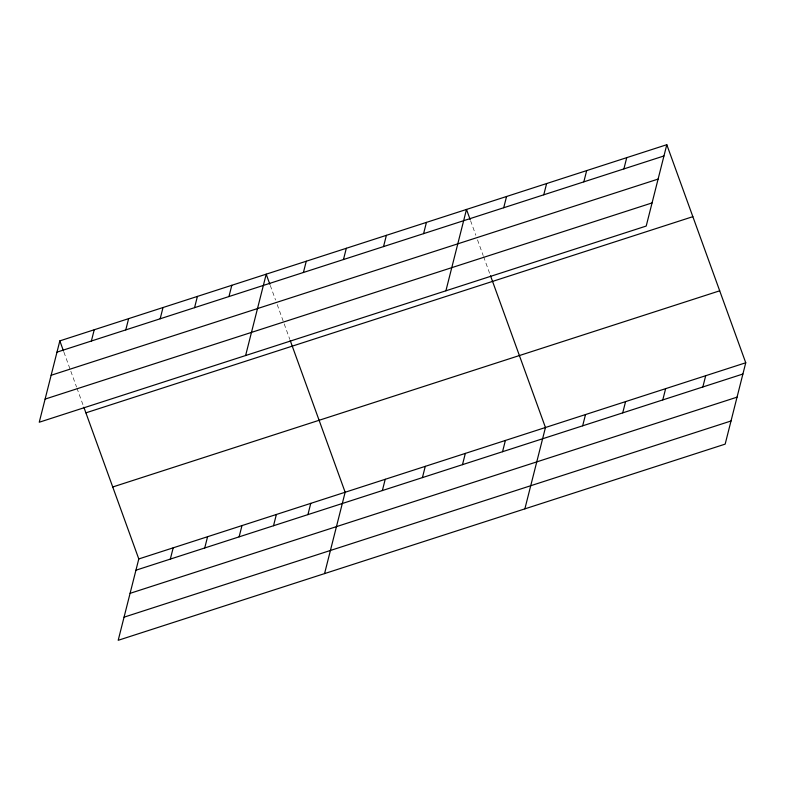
<?xml version="1.0" encoding="UTF-8"?>
<svg xmlns="http://www.w3.org/2000/svg" width="785" height="785" viewBox="0 0 785 785"><rect width="100%" height="100%" fill="white"/><g stroke="black" fill="none" stroke-linecap="round" stroke-linejoin="round"><path stroke-width="0.59" stroke-dasharray="3.92 2.94" d="M470.568 220.693L475.857 235.304M477.486 239.808L483.187 255.547M483.599 256.666L490.115 274.662M270.275 285.426L275.564 300.047M277.193 304.541L289.812 339.395M63.909 352.122L70.415 370.118M70.827 371.236L76.528 386.985M76.93 388.104L83.445 406.1"/><path stroke-width="1.18" d="M59.837 340.876L39.25 422.232L646.212 226.051L666.799 144.705L59.837 340.876L63.497 351.003M91.384 341.014L94.229 329.769M125.777 329.906L128.622 318.651M160.169 318.788L163.015 307.534M194.562 307.671L197.408 296.416M83.858 407.219L138.788 558.949L118.201 640.295L725.163 444.124L745.75 362.768L666.799 144.705M228.955 296.553L231.81 285.298M170.335 559.087L173.181 547.832M245.617 355.526L266.203 274.181L269.863 284.298M204.728 547.969L207.583 536.714M303.412 272.493L306.258 261.238M239.121 536.852L241.976 525.597M273.523 525.734L276.369 514.479M343.467 259.541L346.322 248.286M307.916 514.617L310.762 503.362M383.531 246.598L386.377 235.343M324.568 573.59L345.155 492.244L290.224 340.523M423.586 233.645L426.441 222.39M382.364 490.556L385.219 479.301M445.909 290.793L466.496 209.448L470.166 219.564M422.428 477.604L425.274 466.349M503.705 207.75L506.56 196.495M462.483 464.661L465.338 453.406M543.769 194.808L546.615 183.553M502.547 451.709L505.393 440.454M583.824 181.855L586.68 170.6M524.871 508.857L545.457 427.511L490.517 275.78M623.889 168.912L626.734 157.657M582.666 425.813L585.512 414.558M622.721 412.871L625.576 401.616M662.785 399.918L665.631 388.663M702.84 386.976L705.695 375.721M56.981 352.131L663.943 155.96M51.133 375.269L658.095 179.088M45.098 399.094L652.06 202.923M85.889 412.841L692.851 216.67M112.736 486.985L719.698 290.813M138.788 558.949L745.75 362.768M135.942 570.204L742.904 374.023M130.094 593.332L737.046 397.161M124.059 617.167L731.021 420.986"/></g></svg>
